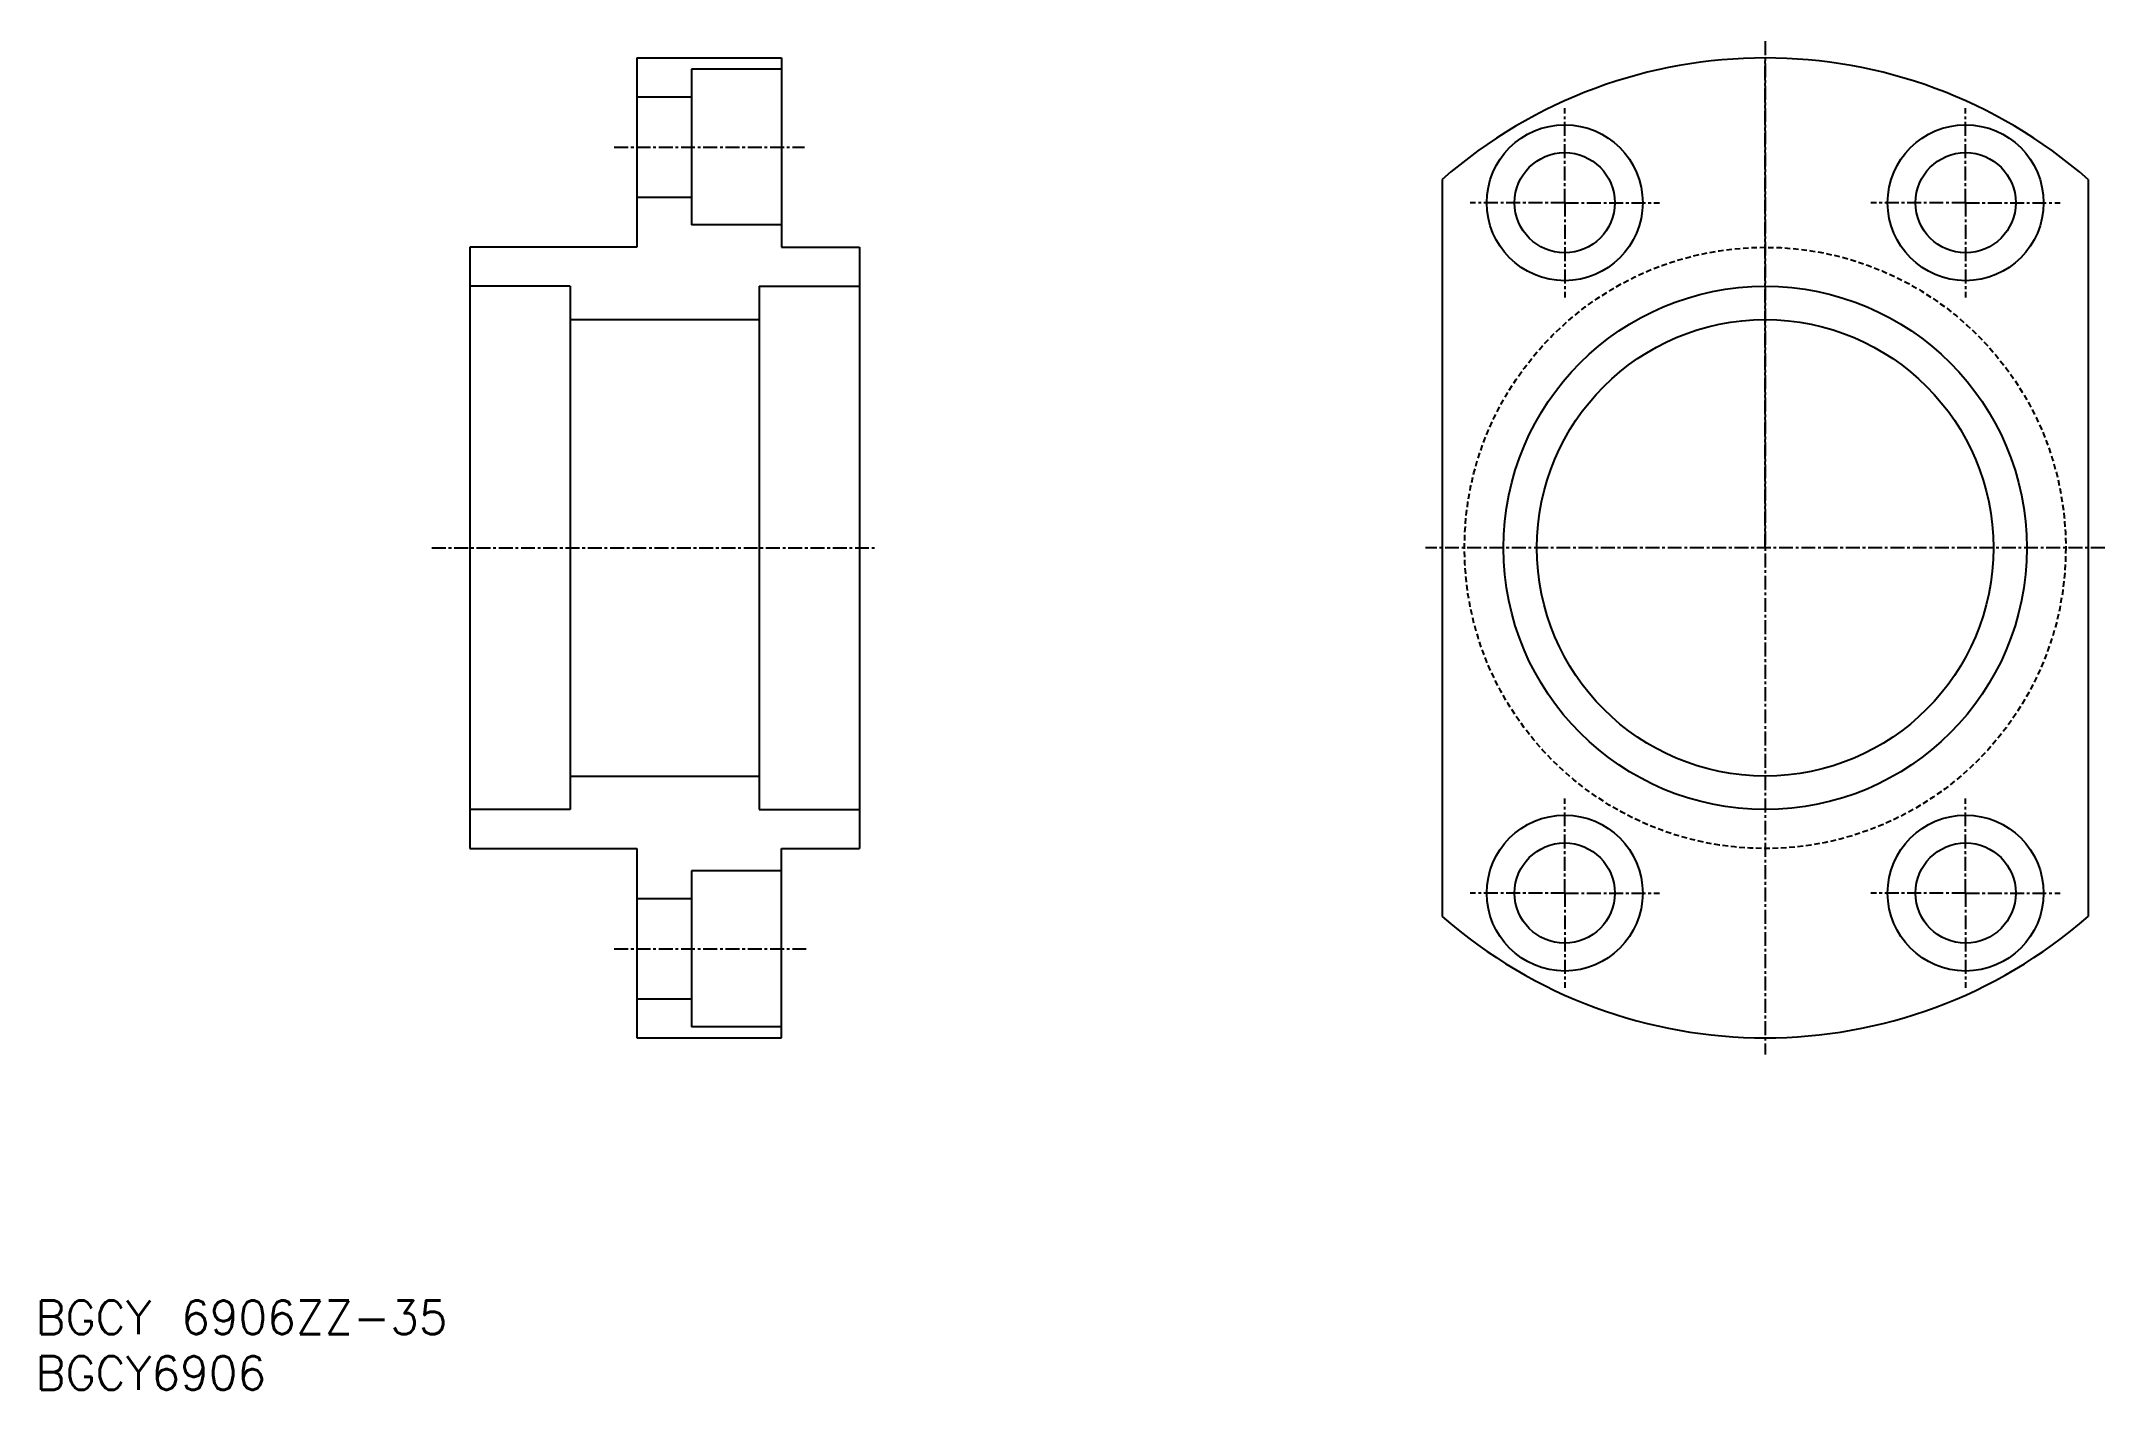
# Model space of a CAD drawing. Extents: x 45 to 231, y 37 to 158.
import ezdxf
from ezdxf.enums import TextEntityAlignment as Align

# ---------------------------------------------------------------- set-up
doc = ezdxf.new("R2010")
doc.units = 0
doc.linetypes.add('CENTER', pattern=[2, 1.25, -0.25, 0.25, -0.25])
doc.linetypes.add('DASHED', pattern=[0.75, 0.5, -0.25])
doc.layers.get('0').update_dxf_attribs({"linetype": 'CONTINUOUS'})
doc.layers.add('CENTER', color=1, linetype='CENTER')
doc.styles.get("Standard").update_dxf_attribs({"font": 'txt.shx', "bigfont": 'extfont.shx'})

msp = doc.modelspace()

# ---------------------------------------------------------------- linework, layer by layer
at = {"color": 7, "linetype": 'CONTINUOUS'}
for p, q in [((98.78, 156.9), (111.78, 156.9)), ((98.78, 156.9), (98.78, 139.9)), ((111.78, 155.9), (103.68, 155.9)), ((103.68, 155.9), (103.68, 141.9)), ((111.78, 156.9), (111.78, 139.9)), ((98.78, 153.4), (103.68, 153.4)), ((171.11, 145.99), (171.11, 79.81)), ((229.11, 145.99), (229.11, 79.81)), ((98.78, 144.4), (103.68, 144.4)), ((111.78, 141.9), (103.68, 141.9)), ((83.78, 139.9), (83.78, 85.9)), ((98.78, 139.9), (83.78, 139.9)), ((111.78, 139.9), (118.78, 139.9)), ((118.78, 139.9), (118.78, 85.9)), ((92.78, 136.4), (83.78, 136.4)), ((92.78, 136.4), (92.78, 89.4)), ((109.78, 136.4), (109.78, 89.4)), ((109.78, 136.4), (118.78, 136.4)), ((92.78, 133.4), (109.78, 133.4)), ((92.78, 92.4), (109.78, 92.4)), ((92.78, 89.4), (83.78, 89.4)), ((109.78, 89.4), (118.78, 89.4)), ((83.78, 85.9), (98.78, 85.9)), ((98.78, 85.9), (98.78, 68.9)), ((111.78, 68.9), (111.78, 85.9)), ((111.78, 85.9), (118.78, 85.9)), ((103.68, 83.9), (103.68, 69.9)), ((111.78, 83.9), (103.68, 83.9)), ((98.78, 81.4), (103.68, 81.4)), ((98.78, 72.4), (103.68, 72.4)), ((98.78, 68.9), (111.78, 68.9)), ((111.78, 69.9), (103.68, 69.9))]:
    msp.add_line(p, q, dxfattribs=at)
for centre, radius in [((182.11, 143.9), 7), ((218.11, 143.9), 7), ((182.11, 143.9), 4.5), ((218.11, 143.9), 4.5), ((200.11, 112.9), 23.5), ((200.11, 112.9), 20.5), ((182.11, 81.9), 7), ((218.11, 81.9), 7), ((182.11, 81.9), 4.5), ((218.11, 81.9), 4.5)]:
    msp.add_circle(centre, radius, dxfattribs=at)
at = {"color": 3, "linetype": 'DASHED'}
msp.add_circle((200.11, 112.9), 27, dxfattribs=at)
at = {"color": 7, "linetype": 'CONTINUOUS'}
for start, end in [(48.7694, 131.2306), (228.7694, 311.2306)]:
    msp.add_arc((200.11, 112.9), 44, start, end, dxfattribs=at)
at = {"layer": 'CENTER', "color": 1, "linetype": 'CENTER'}
for p, q in [((200.11, 158.4), (200.11, 67.4)), ((200.11, 112.9), (200.11, 156.9)), ((182.11, 143.9), (182.11, 152.4)), ((218.11, 143.9), (218.11, 152.4)), ((96.75, 148.9), (113.83, 148.9)), ((182.11, 143.9), (173.61, 143.9)), ((182.11, 143.9), (190.61, 143.9)), ((182.11, 143.9), (182.11, 135.4)), ((218.11, 143.9), (209.61, 143.9)), ((218.11, 143.9), (218.11, 135.4)), ((218.11, 143.9), (226.61, 143.9)), ((80.38, 112.9), (120.28, 112.9)), ((230.61, 112.9), (169.61, 112.9)), ((182.11, 81.9), (182.11, 90.4)), ((218.11, 81.9), (218.11, 90.4)), ((182.11, 81.9), (173.61, 81.9)), ((182.11, 81.9), (190.61, 81.9)), ((182.11, 81.9), (182.11, 73.4)), ((218.11, 81.9), (209.61, 81.9)), ((218.11, 81.9), (226.61, 81.9)), ((218.11, 81.9), (218.11, 73.4)), ((96.75, 76.9), (114.14, 76.9))]:
    msp.add_line(p, q, dxfattribs=at)

# ---------------------------------------------------------------- texts
at = {"color": 7, "linetype": 'CONTINUOUS'}
for s, p in [('BGCY 6906ZZ-35', (44.78, 43.8)), ('BGCY6906', (44.78, 38.8))]:
    msp.add_text(s, height=3, dxfattribs=at).set_placement(p, align=Align.MIDDLE_LEFT)

doc.saveas('drawing.dxf')
